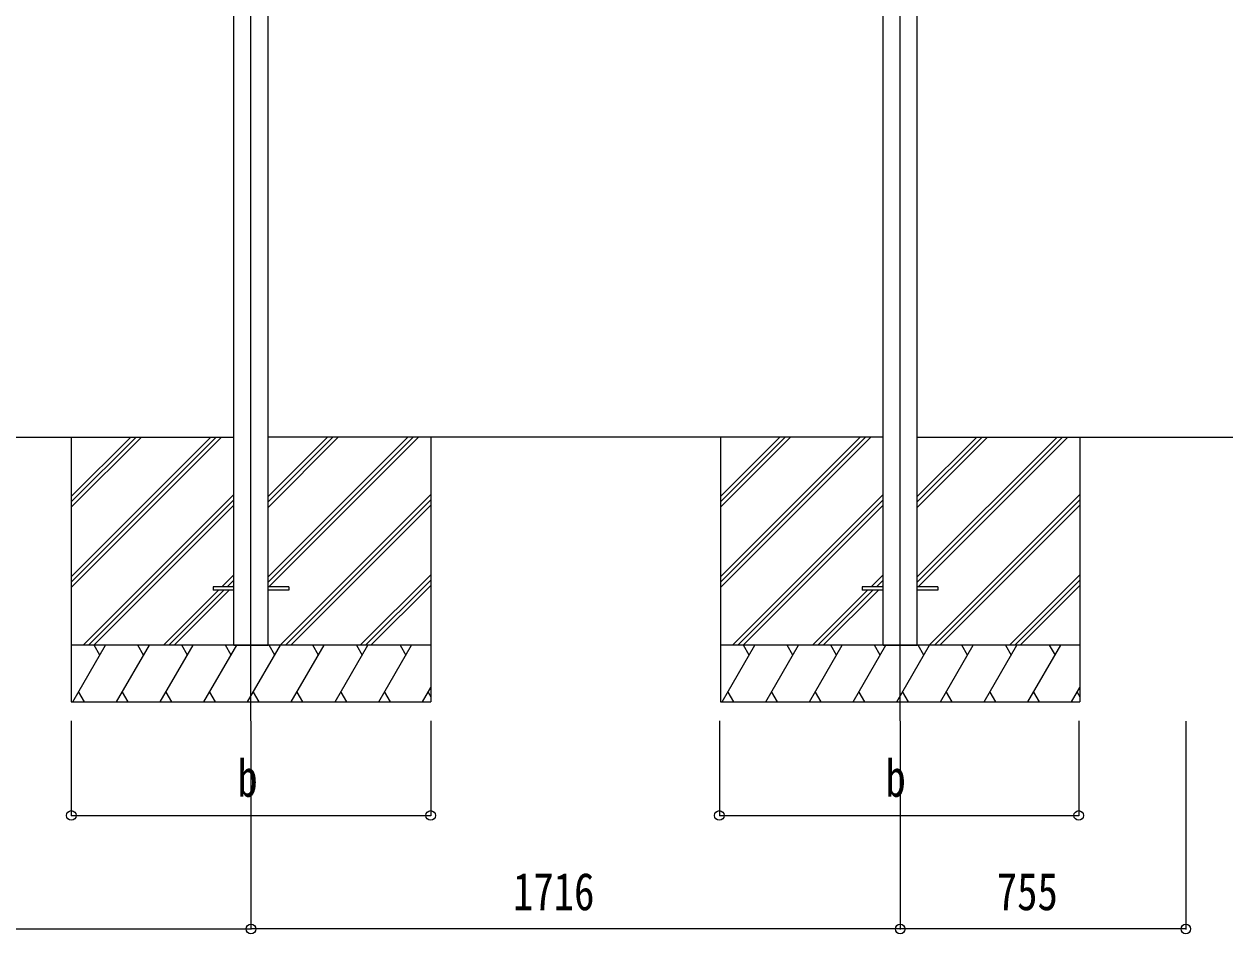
# Model space of a CAD drawing. Units: millimetres, scale not verified. Extents: x -12615 to 12615, y -8910 to 8910.
# Drawn here: x 328 to 3522, y -5528 to -3124 of the extents above; entities that cross this region are included whole.
import ezdxf
from ezdxf.enums import TextEntityAlignment as Align

# ---------------------------------------------------------------- set-up
doc = ezdxf.new("R2010")
doc.units = ezdxf.units.MM
doc.header["$LTSCALE"] = 50
for name, color, linetype in [('0-3_YKK_12', 2, 'Continuous'), ('0-5_YKK_A1', 4, 'Continuous'), ('0-6_YKK_D', 6, 'Continuous')]:
    doc.layers.add(name, color=color, linetype=linetype)
doc.styles.add('ＭＳ ゴシック', font='')
doc.styles.get('ＭＳ ゴシック').set_extended_font_data('MS Gothic')

msp = doc.modelspace()

# ---------------------------------------------------------------- linework, layer by layer
at = {"layer": '0-3_YKK_12'}
for p, q in [((927.06, -4965), (927.06, -1692.61)), ((2643.06, -4965), (2643.06, -1692.61))]:
    msp.add_line(p, q, dxfattribs=at)
at = {"layer": '0-5_YKK_A1'}
for p, q in [((881.86, -4765), (881.86, -2014.97)), ((972.26, -4765), (972.26, -2014.97)), ((2597.86, -4765), (2597.86, -2014.97)), ((2688.26, -4765), (2688.26, -2014.97)), ((-1901.74, -4215), (881.86, -4215)), ((452.06, -4215), (452.06, -4915)), ((452.06, -4584.18), (821.24, -4215)), ((452.06, -4598.32), (835.38, -4215)), ((452.06, -4612.46), (849.52, -4215)), ((452.06, -4400.33), (637.39, -4215)), ((452.06, -4386.19), (623.25, -4215)), ((452.06, -4372.05), (609.11, -4215)), ((972.26, -4584.48), (1341.74, -4215)), ((972.26, -4598.62), (1355.88, -4215)), ((972.26, -4400.63), (1157.89, -4215)), ((972.26, -4386.49), (1143.75, -4215)), ((972.26, -4372.35), (1129.61, -4215)), ((2597.86, -4215), (972.26, -4215)), ((974.52, -4610.5), (1370.02, -4215)), ((1402.06, -4215), (1402.06, -4915)), ((2168.06, -4215), (2168.06, -4915)), ((2168.06, -4584.18), (2537.24, -4215)), ((2168.06, -4598.32), (2551.38, -4215)), ((2168.06, -4612.46), (2565.52, -4215)), ((2168.06, -4400.33), (2353.39, -4215)), ((2168.06, -4386.19), (2339.25, -4215)), ((2168.06, -4372.05), (2325.11, -4215)), ((2688.26, -4215), (3522.25, -4215)), ((2688.26, -4584.48), (3057.74, -4215)), ((2688.26, -4598.62), (3071.88, -4215)), ((2688.26, -4400.63), (2873.89, -4215)), ((2688.26, -4386.49), (2859.75, -4215)), ((2688.26, -4372.35), (2845.61, -4215)), ((2690.52, -4610.5), (3086.02, -4215)), ((3118.06, -4215), (3118.06, -4915)), ((483.37, -4765), (881.86, -4366.51)), ((1003.87, -4765), (1402.06, -4366.81)), ((2199.37, -4765), (2597.86, -4366.51)), ((2719.87, -4765), (3118.06, -4366.81)), ((497.51, -4765), (881.86, -4380.65)), ((511.65, -4765), (881.86, -4394.8)), ((1018.01, -4765), (1402.06, -4380.95)), ((1032.15, -4765), (1402.06, -4395.1)), ((2213.51, -4765), (2597.86, -4380.65)), ((2227.65, -4765), (2597.86, -4394.8)), ((2734.01, -4765), (3118.06, -4380.95)), ((2748.15, -4765), (3118.06, -4395.1)), ((850, -4610.5), (881.86, -4578.64)), ((864.14, -4610.5), (881.86, -4592.78)), ((1216, -4765), (1402.06, -4578.94)), ((1230.14, -4765), (1402.06, -4593.08)), ((2566, -4610.5), (2597.86, -4578.64)), ((2580.14, -4610.5), (2597.86, -4592.78)), ((2932, -4765), (3118.06, -4578.94)), ((2946.14, -4765), (3118.06, -4593.08)), ((695.5, -4765), (841, -4619.5)), ((709.64, -4765), (855.14, -4619.5)), ((723.79, -4765), (869.29, -4619.5)), ((826.86, -4610.5), (826.86, -4619.5)), ((881.86, -4610.5), (826.86, -4610.5)), ((881.86, -4619.5), (826.86, -4619.5)), ((878.29, -4610.5), (881.86, -4606.93)), ((1026.86, -4610.5), (971.86, -4610.5)), ((1026.86, -4619.5), (971.86, -4619.5)), ((1026.86, -4610.5), (1026.86, -4619.5)), ((1244.29, -4765), (1402.06, -4607.23)), ((2411.5, -4765), (2557, -4619.5)), ((2425.64, -4765), (2571.14, -4619.5)), ((2439.79, -4765), (2585.29, -4619.5)), ((2542.86, -4610.5), (2542.86, -4619.5)), ((2597.86, -4610.5), (2542.86, -4610.5)), ((2597.86, -4619.5), (2542.86, -4619.5)), ((2594.29, -4610.5), (2597.86, -4606.93)), ((2742.86, -4610.5), (2687.86, -4610.5)), ((2742.86, -4619.5), (2687.86, -4619.5)), ((2742.86, -4610.5), (2742.86, -4619.5)), ((2960.29, -4765), (3118.06, -4607.23)), ((1402.06, -4765), (452.06, -4765)), ((456.34, -4915), (542.94, -4765)), ((527.94, -4790.98), (512.94, -4765)), ((571.81, -4915), (658.41, -4765)), ((643.41, -4790.98), (628.41, -4765)), ((687.28, -4915), (773.88, -4765)), ((758.88, -4790.98), (743.88, -4765)), ((802.75, -4915), (889.35, -4765)), ((874.35, -4790.98), (859.35, -4765)), ((881.86, -4765), (972.26, -4765)), ((918.22, -4915), (1004.82, -4765)), ((989.82, -4790.98), (974.82, -4765)), ((1033.69, -4915), (1120.29, -4765)), ((1105.29, -4790.98), (1090.29, -4765)), ((1149.16, -4915), (1235.76, -4765)), ((1205.76, -4765), (1220.76, -4790.98)), ((1264.63, -4915), (1351.23, -4765)), ((1321.23, -4765), (1336.23, -4790.98)), ((3118.06, -4765), (2168.06, -4765)), ((2172.34, -4915), (2258.94, -4765)), ((2243.94, -4790.98), (2228.94, -4765)), ((2287.81, -4915), (2374.41, -4765)), ((2359.41, -4790.98), (2344.41, -4765)), ((2403.28, -4915), (2489.88, -4765)), ((2474.88, -4790.98), (2459.88, -4765)), ((2518.75, -4915), (2605.35, -4765)), ((2590.35, -4790.98), (2575.35, -4765)), ((2597.86, -4765), (2688.26, -4765)), ((2634.22, -4915), (2720.82, -4765)), ((2705.82, -4790.98), (2690.82, -4765)), ((2749.69, -4915), (2836.29, -4765)), ((2821.29, -4790.98), (2806.29, -4765)), ((2865.16, -4915), (2951.76, -4765)), ((2921.76, -4765), (2936.76, -4790.98)), ((2980.63, -4915), (3067.23, -4765)), ((3037.23, -4765), (3052.23, -4790.98)), ((1380.1, -4915), (1402.06, -4876.96)), ((3096.1, -4915), (3118.06, -4876.96)), ((452.06, -4915), (1402.06, -4915)), ((471.33, -4889.02), (486.33, -4915)), ((586.8, -4889.02), (601.8, -4915)), ((702.27, -4889.02), (717.27, -4915)), ((817.75, -4889.02), (832.75, -4915)), ((933.22, -4889.02), (948.21, -4915)), ((1048.69, -4889.02), (1063.68, -4915)), ((1164.16, -4889.02), (1179.15, -4915)), ((1279.62, -4889.02), (1294.62, -4915)), ((1395.09, -4889.02), (1402.06, -4901.08)), ((2168.06, -4915), (3118.06, -4915)), ((2187.33, -4889.02), (2202.33, -4915)), ((2302.8, -4889.02), (2317.8, -4915)), ((2418.27, -4889.02), (2433.27, -4915)), ((2533.75, -4889.02), (2548.75, -4915)), ((2649.22, -4889.02), (2664.21, -4915)), ((2764.69, -4889.02), (2779.68, -4915)), ((2880.16, -4889.02), (2895.15, -4915)), ((2995.62, -4889.02), (3010.62, -4915)), ((3111.09, -4889.02), (3118.06, -4901.08))]:
    msp.add_line(p, q, dxfattribs=at)
at = {"layer": '0-6_YKK_D'}
for p, q in [((452.06, -4964.5), (452.06, -5216)), ((927.06, -4965.5), (927.06, -5516)), ((927.06, -4966.5), (927.06, -5516)), ((1402.06, -4964.5), (1402.06, -5216)), ((2165.06, -4964.5), (2165.06, -5216)), ((2643.06, -4966), (2643.06, -5516)), ((2643.06, -4966), (2643.06, -5516)), ((3115.06, -4964.5), (3115.06, -5216)), ((3398.06, -4965.5), (3398.06, -5516)), ((452.06, -5215), (1402.06, -5215)), ((2165.06, -5215), (3115.06, -5215)), ((-1946.94, -5515), (927.06, -5515)), ((2643.06, -5515), (927.06, -5515)), ((3398.06, -5515), (2643.06, -5515))]:
    msp.add_line(p, q, dxfattribs=at)
for centre in [(452.06, -5215), (1402.06, -5215), (2165.06, -5215), (3115.06, -5215), (927.06, -5515), (927.06, -5515), (2643.06, -5515), (2643.06, -5515), (3398.06, -5515)]:
    msp.add_circle(centre, 12.75, dxfattribs=at)

# ---------------------------------------------------------------- texts
at = {"layer": '0-6_YKK_D', "style": 'ＭＳ ゴシック', "width": 0.8}
for s, p in [('b', (891.06, -5195)), ('b', (2604.06, -5195)), ('1716', (1619.46, -5495)), ('755', (2898.16, -5495))]:
    msp.add_text(s, height=98.97, dxfattribs=at).set_placement(p, align=Align.BOTTOM_LEFT)

doc.saveas('drawing.dxf')
